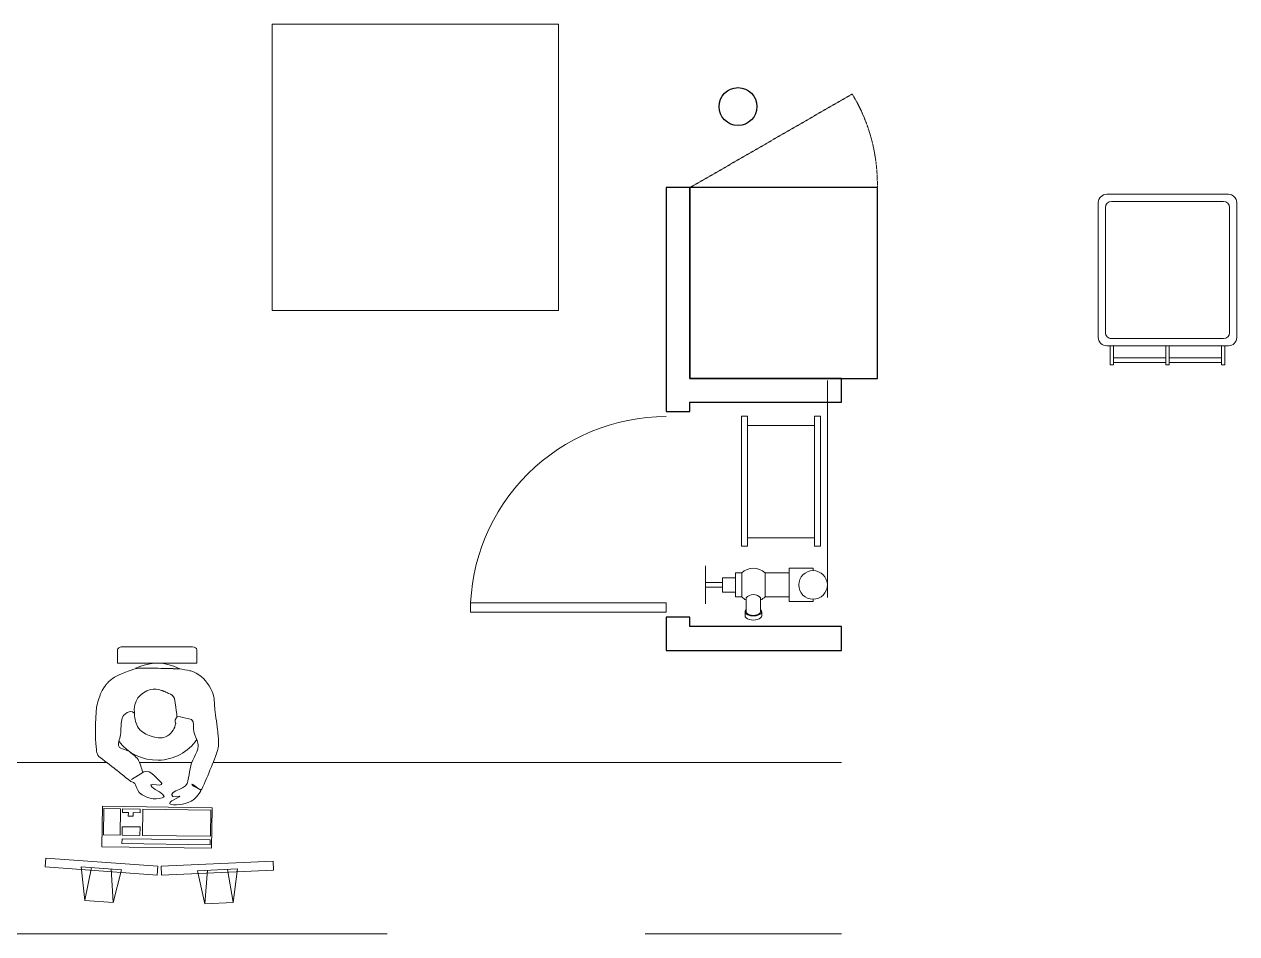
# Model space of a CAD drawing. Header units: millimetres. Extents: x -64292 to 329, y -3854 to 56761.
# Drawn here: x -22610 to -17530, y -642 to 3170 of the extents above; entities that cross this region are included whole.
import ezdxf

# ---------------------------------------------------------------- set-up
doc = ezdxf.new("R2010")
doc.units = ezdxf.units.MM
doc.header["$MEASUREMENT"] = 0
doc.linetypes.add('Hidden dense', pattern=[3.2, 1.6, -1.6])
for name, color, linetype, lineweight in [('A-ANNO-NOTE', 131, 'Continuous', 30), ('A-DOOR', 31, 'Continuous', 13), ('A-GENM', 13, 'Continuous', 13), ('I-FURN', 30, 'Continuous', 13), ('I-WALL', 2, 'Continuous', 13), ('P-SANR-FIXT', 6, 'Continuous', 13), ('Q-CASE', 31, 'Continuous', 13), ('Q-CASE-HDLN', 31, 'Hidden dense', 13), ('Q-SPCQ', 91, 'Continuous', 13)]:
    doc.layers.add(name, color=color, linetype=linetype, lineweight=lineweight)

# ---------------------------------------------------------------- blocks, each defined once
blk = doc.blocks.new('Swing_Single_DOR1 - 2040 x 820mm_WOOD PANEL-2101993-GA PLAN - LEVEL 11')
at = {"layer": 'A-DOOR', "lineweight": 13}
for p, q in [((-410, 870), (-370, 870)), ((-410, 50), (-410, 870)), ((-370, 870), (-370, 50)), ((-370, 50), (-410, 50))]:
    blk.add_line(p, q, dxfattribs=at)
at = {"layer": 'A-DOOR'}
blk.add_arc((-410, 50), 820, 360, 90, dxfattribs=at)
blk = doc.blocks.new('Wheelie Bin_All Sizes - 240L Standard-2272562-GA PLAN - LEVEL 11')
at = {"layer": 'A-GENM'}
for p, q in [((-226, 357.5), (-240, 357.5)), ((-240, 325.5), (-240, 357.5)), ((-226, 357.5), (-226, 325.5)), ((7, 357.5), (-7, 357.5)), ((-7, 325.5), (-7, 357.5)), ((7, 357.5), (7, 325.5)), ((240, 357.5), (226, 357.5)), ((226, 325.5), (226, 357.5)), ((240, 357.5), (240, 325.5)), ((-240, 277.5), (-240, 325.5)), ((-7, 347.5), (-226, 347.5)), ((-226, 327.5), (-7, 327.5)), ((-226, 325.5), (-226, 277.5)), ((-7, 277.5), (-7, 325.5)), ((226, 347.5), (7, 347.5)), ((7, 327.5), (226, 327.5)), ((7, 325.5), (7, 277.5)), ((226, 277.5), (226, 325.5)), ((240, 325.5), (240, 277.5)), ((255, 277.5), (-255, 277.5)), ((-240, 277.5), (-226, 277.5)), ((-7, 277.5), (7, 277.5)), ((240, 277.5), (226, 277.5)), ((-290, 242.5), (-290, -322.5)), ((-260, 222.5), (-260, -302.5)), ((235, 247.5), (-235, 247.5)), ((260, -302.5), (260, 222.5)), ((290, -322.5), (290, 242.5)), ((-235, -327.5), (235, -327.5)), ((-255, -357.5), (255, -357.5))]:
    blk.add_line(p, q, dxfattribs=at)
for centre, radius, start, end in [((-255, 242.5), 35, 90, 180), ((255, 242.5), 35, 360, 90), ((-235, 222.5), 25, 90, 180), ((235, 222.5), 25, 360, 90), ((-235, -302.5), 25, 180, 270), ((235, -302.5), 25, 270, 360), ((-255, -322.5), 35, 180, 270), ((255, -322.5), 35, 270, 360)]:
    blk.add_arc(centre, radius, start, end, dxfattribs=at)
blk = doc.blocks.new('Casework 11 - Casework 11-2536097-GA PLAN - LEVEL 11')
at = {"layer": 'Q-CASE'}
for p, q in [((-22264.7, 75.9), (-23218.2, 75.9)), ((-21907.7, 75.9), (-22127.2, 75.9)), ((-19185.9, 75.9), (-21818.2, 75.9)), ((-27253.1, -642.1), (-21089, -642.1)), ((-20009, -642.1), (-19185.9, -642.1))]:
    blk.add_line(p, q, dxfattribs=at)
blk = doc.blocks.new('0832_FIRE_HOSE_REEL - 0832 Hose Reel-V39-GA PLAN - LEVEL 11')
at = {"layer": 'P-SANR-FIXT'}
for p, q in [((487.5, 0), (-422.5, 0)), ((487.5, 0), (-422.5, 0)), ((272.5, -30), (-272.5, -30)), ((-272.5, -30), (-272.5, -55)), ((272.5, -55), (272.5, -30)), ((-272.5, -55), (-233.4, -55)), ((-233.4, -55), (-233.4, -335)), ((-233.4, -55), (237.6, -55)), ((237.6, -335), (237.6, -55)), ((237.6, -55), (272.5, -55)), ((-233.4, -335), (-272.5, -335)), ((-272.5, -335), (-272.5, -360)), ((237.6, -335), (-233.4, -335)), ((272.5, -335), (237.6, -335)), ((272.5, -360), (272.5, -335)), ((-272.5, -360), (272.5, -360))]:
    blk.add_line(p, q, dxfattribs=at)
blk = doc.blocks.new('0831_FIRE_HYDRANT_SINGLE - Ø100-2649908-GA PLAN - LEVEL 11')
at = {"layer": 'P-SANR-FIXT'}
for p, q in [((80, 450), (-80, 450)), ((-10, 379.7), (-10, 450)), ((10, 379.7), (10, 450)), ((-30, 379.7), (30, 379.7)), ((-30, 325), (-30, 379.7)), ((30, 325), (30, 379.7)), ((-50, 325), (50, 325)), ((-50, 299), (-50, 325)), ((50, 299), (50, 325)), ((-112.6, 285), (-129.9, 285)), ((-54.8, 280), (-112.6, 280)), ((-50, 299), (50, 299)), ((-112.6, 215), (-129.9, 215)), ((-54.8, 220), (-112.6, 220)), ((-50, 201), (50, 201)), ((-50, 100), (-50, 201)), ((50, 100), (50, 201)), ((-70, 100), (70, 100)), ((-70, 0), (-70, 100)), ((70, 0), (70, 100)), ((70, 0), (60, 0)), ((-60, 0), (-70, 0))]:
    blk.add_line(p, q, dxfattribs=at)
blk.add_circle((0, 0), 60, dxfattribs=at)
for centre, radius, start, end in [((0.3, 250), 70.2, 135.7778, 154.7167), ((-77.9, 250), 37.9, 307.5963, 52.4037), ((-0.3, 250), 70.2, 315.7778, 44.2222), ((0.3, 250), 70.2, 205.2833, 224.2222)]:
    blk.add_arc(centre, radius, start, end, dxfattribs=at)
for centre, major_axis, ratio, start_param, end_param in [((-129.9, 250), (0, 35), 0.502649, 0, 3.141593), ((-112.6, 250), (0, 35), 0.504137, 5.742086, 9.965877), ((-112.6, 250), (0, 30), 0.5, 0, 3.141593)]:
    blk.add_ellipse(centre, major_axis=major_axis, ratio=ratio, start_param=start_param, end_param=end_param, dxfattribs=at)
blk = doc.blocks.new('BVN_South Utility Cupboard_EX-030 - EX-030_1-4210574-GA PLAN - LEVEL 11')
at = {"layer": 'Q-CASE', "lineweight": 30}
for p, q in [((437.2, 567.6), (-347.8, 567.6)), ((-347.8, 567.6), (-347.8, -232.4)), ((437.2, -232.4), (437.2, 567.6)), ((-347.8, -232.4), (437.2, -232.4))]:
    blk.add_line(p, q, dxfattribs=at)
at = {"layer": 'Q-CASE-HDLN'}
for p, q in [((-347.8, -232.4), (437.2, -232.4)), ((437.2, -232.4), (-242.6, -624.9))]:
    blk.add_line(p, q, dxfattribs=at)
blk.add_arc((383.4, -246.8), 731.3, 178.8702, 211.1298, dxfattribs=at)
blk = doc.blocks.new('New Furniture_Monitor _ Chair - Perimeter Desking-9838932-GA PLAN - LEVEL 11')
at = {"layer": 'I-FURN'}
for p, q in [((-231.6, -75.6), (-229.3, 94.4)), ((230.7, 88.1), (-229.3, 94.4)), ((230.7, 88.1), (228.3, -81.9)), ((-231.6, -75.6), (228.3, -81.9)), ((-469.1, -159.9), (-466.4, -122.9)), ((-466.4, -122.9), (2.3, -157.1)), ((486.5, -136), (17, -157.3)), ((488.1, -173.1), (486.5, -136)), ((-0.4, -194.1), (-469.1, -159.9)), ((-150, -171.5), (-317.8, -159.2)), ((-317.8, -159.2), (-303.4, -300.6)), ((-275.4, -162.3), (-303.1, -299.2)), ((-192.4, -168.4), (-184.8, -309.1)), ((-184.8, -309.1), (-150, -171.5)), ((-0.4, -194.1), (2.3, -157.1)), ((18.7, -194.4), (17, -157.3)), ((18.7, -194.4), (488.1, -173.1)), ((168.8, -175.9), (337, -168.2)), ((199.8, -314.5), (168.8, -175.9)), ((211.4, -173.9), (199.8, -314.5)), ((294.4, -170.2), (318.4, -307.8)), ((337, -168.2), (318.7, -309.1)), ((-303.4, -300.6), (-184.8, -309.1)), ((318.7, -309.1), (199.8, -314.5))]:
    blk.add_line(p, q, dxfattribs=at)
at = {"layer": 'Q-SPCQ'}
for p, q in [((-224.8, -25.4), (-223.3, 84.6)), ((-153.3, 83.6), (-223.3, 84.6)), ((-154.8, -26.4), (-153.3, 83.6)), ((-145.5, 83.5), (-145.7, 68.5)), ((-145.7, 68.5), (-120.7, 68.2)), ((-70.5, 82.5), (-145.5, 83.5)), ((-120.7, 68.2), (-120.9, 53.2)), ((-120.9, 53.2), (-100.9, 52.9)), ((-100.9, 52.9), (-100.7, 67.9)), ((-100.7, 67.9), (-70.7, 67.5)), ((-70.7, 67.5), (-70.5, 82.5)), ((-60.5, 82.3), (-62, -27.6)), ((224.5, 78.4), (-60.5, 82.3)), ((222.9, -31.6), (224.5, 78.4)), ((-147, -26.5), (-146.5, 8.5)), ((-146.5, 8.5), (-71.5, 7.5)), ((-71.5, 7.5), (-72, -27.5)), ((-224.8, -25.4), (-154.8, -26.4)), ((-147.5, -61.5), (-147.2, -41.5)), ((-147.2, -41.5), (222.7, -46.6)), ((-72, -27.5), (-147, -26.5)), ((-62, -27.6), (222.9, -31.6)), ((222.7, -46.6), (222.5, -66.6)), ((222.5, -66.6), (-147.5, -61.5))]:
    blk.add_line(p, q, dxfattribs=at)
blk = doc.blocks.new('New Furniture_Team Table_NT1 - NT1-9512384-GA PLAN - LEVEL 11')
at = {"layer": 'I-FURN'}
for p, q in [((600, 600), (-600, 600)), ((-600, 600), (-600, -600)), ((600, -600), (600, 600)), ((-600, -600), (600, -600))]:
    blk.add_line(p, q, dxfattribs=at)
blk = doc.blocks.new('Man_Sitting_01_ENT - Man Sitting-9509311-GA PLAN - LEVEL 11')
at = {"layer": 'I-FURN'}
for p, q in [((-29.7, 150.7), (-18.6, 158.5)), ((-29.7, 150.7), (-18.6, 158.5)), ((-18.6, 158.5), (-7.3, 165.3)), ((-18.6, 158.5), (-7.3, 165.3)), ((-7.3, 165.3), (4.2, 170.8)), ((-7.3, 165.3), (4.2, 170.8)), ((4.2, 170.8), (15.9, 174.8)), ((4.2, 170.8), (15.9, 174.8)), ((15.9, 174.8), (28, 177.5)), ((15.9, 174.8), (28, 177.5)), ((28, 177.5), (33.6, 178.3)), ((28, 177.5), (33.6, 178.3)), ((33.6, 178.3), (40.5, 178.9)), ((33.6, 178.3), (40.5, 178.9)), ((40.5, 178.9), (53, 179.8)), ((40.5, 178.9), (53, 179.8)), ((53, 179.8), (65.5, 180.7)), ((53, 179.8), (65.5, 180.7)), ((79.6, 182), (90.5, 183.4)), ((79.6, 182), (90.5, 183.4)), ((90.5, 183.4), (103, 184.9)), ((90.5, 183.4), (103, 184.9)), ((103, 184.9), (115.4, 186.5)), ((103, 184.9), (115.4, 186.5)), ((115.4, 186.5), (127.9, 188.1)), ((115.4, 186.5), (127.9, 188.1)), ((127.9, 188.1), (140.3, 189.7)), ((127.9, 188.1), (140.3, 189.7)), ((140.3, 189.7), (152.8, 191.3)), ((140.3, 189.7), (152.8, 191.3)), ((152.8, 191.3), (165.3, 192.8)), ((152.8, 191.3), (165.3, 192.8)), ((165.3, 192.8), (171.3, 193.6)), ((165.3, 192.8), (171.3, 193.6)), ((171.3, 193.6), (177.7, 194.3)), ((171.3, 193.6), (177.7, 194.3)), ((177.7, 194.3), (190.3, 195.8)), ((177.7, 194.3), (190.3, 195.8)), ((190.3, 195.8), (202.8, 196.9)), ((190.3, 195.8), (202.8, 196.9)), ((202.8, 196.9), (215.4, 197.5)), ((202.8, 196.9), (215.4, 197.5)), ((215.4, 197.5), (227.9, 197.3)), ((215.4, 197.5), (227.9, 197.3)), ((240.3, 195.8), (252.5, 193)), ((240.3, 195.8), (252.5, 193)), ((252.5, 193), (264.6, 189.3)), ((252.5, 193), (264.6, 189.3)), ((264.6, 189.3), (276.5, 185)), ((264.6, 189.3), (276.5, 185)), ((276.5, 185), (288.3, 180.4)), ((276.5, 185), (288.3, 180.4)), ((288.3, 180.4), (294.6, 177.8)), ((288.3, 180.4), (294.6, 177.8)), ((294.6, 177.8), (300, 175.6)), ((294.6, 177.8), (300, 175.6)), ((300, 175.6), (311.7, 170.9)), ((300, 175.6), (311.7, 170.9)), ((311.7, 170.9), (323.3, 166.1)), ((311.7, 170.9), (323.3, 166.1)), ((323.3, 166.1), (334.9, 161.3)), ((323.3, 166.1), (334.9, 161.3)), ((334.9, 161.3), (346.5, 156.5)), ((334.9, 161.3), (346.5, 156.5)), ((346.5, 156.5), (358.1, 151.7)), ((346.5, 156.5), (358.1, 151.7)), ((-77.9, 92.1), (-72.5, 103.4)), ((-77.9, 92.1), (-72.5, 103.4)), ((-72.5, 103.4), (-65.9, 114)), ((-72.5, 103.4), (-65.9, 114)), ((-65.9, 114), (-58.3, 124.1)), ((-65.9, 114), (-58.3, 124.1)), ((-58.3, 124.1), (-49.6, 133.5)), ((-58.3, 124.1), (-49.6, 133.5)), ((-49.6, 133.5), (-40, 142.4)), ((-49.6, 133.5), (-40, 142.4)), ((-40, 142.4), (-29.7, 150.7)), ((-40, 142.4), (-29.7, 150.7)), ((197.8, 102.5), (185.9, 97.8)), ((197.8, 102.5), (185.9, 97.8)), ((209.8, 107), (197.8, 102.5)), ((209.8, 107), (197.8, 102.5)), ((221.7, 110.5), (209.8, 107)), ((221.7, 110.5), (209.8, 107)), ((227.8, 111.6), (221.7, 110.5)), ((227.8, 111.6), (221.7, 110.5)), ((233.6, 111.9), (227.8, 111.6)), ((233.6, 111.9), (227.8, 111.6)), ((245.4, 110.3), (233.6, 111.9)), ((245.4, 110.3), (233.6, 111.9)), ((257.3, 106.4), (245.4, 110.3)), ((257.3, 106.4), (245.4, 110.3)), ((269.1, 101), (257.3, 106.4)), ((269.1, 101), (257.3, 106.4)), ((358.1, 151.7), (360.7, 150.6)), ((358.1, 151.7), (360.7, 150.6)), ((360.7, 150.6), (369.7, 146.8)), ((360.7, 150.6), (369.7, 146.8)), ((369.7, 146.8), (381.2, 141.8)), ((369.7, 146.8), (381.2, 141.8)), ((381.2, 141.8), (392.7, 136.7)), ((381.2, 141.8), (392.7, 136.7)), ((392.7, 136.7), (404.2, 131.6)), ((392.7, 136.7), (404.2, 131.6)), ((396.8, 94.3), (413.8, 116.6)), ((414.8, 118.6), (400.9, 92.4)), ((404.2, 131.6), (414.3, 127)), ((404.2, 131.6), (414.3, 127)), ((414.3, 127), (415.4, 126.3)), ((414.3, 127), (415.4, 126.3)), ((415.4, 126.3), (414.8, 118.6)), ((415.4, 126.3), (414.8, 118.6)), ((414.8, 118.6), (418.3, 123)), ((414.8, 118.6), (418.3, 123)), ((418.3, 123), (421.2, 122.5)), ((418.3, 123), (421.2, 122.5)), ((421.2, 122.5), (427.4, 118.7)), ((421.2, 122.5), (427.4, 118.7)), ((427.4, 118.7), (437.4, 112)), ((427.4, 118.7), (437.4, 112)), ((437.4, 112), (447.5, 103.9)), ((437.4, 112), (447.5, 103.9)), ((447.5, 103.9), (456.8, 93.9)), ((447.5, 103.9), (456.8, 93.9)), ((-88.8, 42.8), (-87, 55.3)), ((-88.8, 42.8), (-87, 55.3)), ((-87, 55.3), (-84.8, 67.7)), ((-87, 55.3), (-84.8, 67.7)), ((-84.8, 67.7), (-82.5, 77.6)), ((-84.8, 67.7), (-82.5, 77.6)), ((115.7, 60.4), (113.1, 48.1)), ((115.7, 60.4), (113.1, 48.1)), ((118.4, 72.6), (115.7, 60.4)), ((118.4, 72.6), (115.7, 60.4)), ((120.2, 79.7), (118.4, 72.6)), ((120.2, 79.7), (118.4, 72.6)), ((122.3, 84.2), (120.2, 79.7)), ((122.3, 84.2), (120.2, 79.7)), ((131.4, 90.4), (122.3, 84.2)), ((131.4, 90.4), (122.3, 84.2)), ((144.7, 92.4), (131.4, 90.4)), ((144.7, 92.4), (131.4, 90.4)), ((159.7, 92.8), (144.7, 92.4)), ((159.7, 92.8), (144.7, 92.4)), ((173.8, 94), (159.7, 92.8)), ((173.8, 94), (159.7, 92.8)), ((177.4, 94.9), (173.8, 94)), ((177.4, 94.9), (173.8, 94)), ((185.9, 97.8), (177.4, 94.9)), ((185.9, 97.8), (177.4, 94.9)), ((280.9, 95), (269.1, 101)), ((280.9, 95), (269.1, 101)), ((292.8, 89.1), (280.9, 95)), ((292.8, 89.1), (280.9, 95)), ((304.6, 84.3), (292.8, 89.1)), ((304.6, 84.3), (292.8, 89.1)), ((309.2, 82.8), (304.6, 84.3)), ((309.2, 82.8), (304.6, 84.3)), ((316.5, 80.9), (309.2, 82.8)), ((316.5, 80.9), (309.2, 82.8)), ((328.8, 78.3), (316.5, 80.9)), ((328.8, 78.3), (316.5, 80.9)), ((341.4, 75.9), (328.8, 78.3)), ((341.4, 75.9), (328.8, 78.3)), ((354, 73.8), (341.4, 75.9)), ((354, 73.8), (341.4, 75.9)), ((366.5, 71.5), (354, 73.8)), ((366.5, 71.5), (354, 73.8)), ((378.7, 69), (366.5, 71.5)), ((378.7, 69), (366.5, 71.5)), ((387.8, 66.7), (378.7, 69)), ((387.8, 66.7), (378.7, 69)), ((390.3, 65.9), (387.8, 66.7)), ((390.3, 65.9), (387.8, 66.7)), ((400.2, 58.1), (390.3, 65.9)), ((400.2, 58.1), (390.3, 65.9)), ((408.2, 45.9), (400.2, 58.1)), ((408.2, 45.9), (400.2, 58.1)), ((456.8, 93.9), (460.1, 89.1)), ((456.8, 93.9), (460.1, 89.1)), ((460.1, 89.1), (464.3, 82)), ((460.1, 89.1), (464.3, 82)), ((464.3, 82), (469.7, 69.9)), ((464.3, 82), (469.7, 69.9)), ((469.7, 69.9), (473.5, 57.8)), ((469.7, 69.9), (473.5, 57.8)), ((473.5, 57.8), (476.1, 45.7)), ((473.5, 57.8), (476.1, 45.7)), ((-91.2, 7.5), (-90.8, 17.9)), ((-91.2, 7.5), (-90.8, 17.9)), ((-90.8, 17.9), (-90, 30.4)), ((-90.8, 17.9), (-90, 30.4)), ((-90, 30.4), (-88.8, 42.8)), ((-90, 30.4), (-88.8, 42.8)), ((33.6, 12.3), (70.7, 17.7)), ((70.7, 17.7), (84.2, 19.7)), ((84.2, 19.7), (99, 21.8)), ((110.5, 35.8), (107.8, 23.6)), ((110.5, 35.8), (107.8, 23.6)), ((107.8, 23.6), (108.6, 22.7)), ((107.8, 23.6), (108.6, 22.7)), ((111.1, 38.4), (110.5, 35.8)), ((111.1, 38.4), (110.5, 35.8)), ((113.1, 48.1), (111.1, 38.4)), ((113.1, 48.1), (111.1, 38.4)), ((116.5, 19.8), (123.4, 15.6)), ((116.5, 19.8), (123.4, 15.6)), ((123.4, 15.6), (124.6, 15.3)), ((123.4, 15.6), (124.6, 15.3)), ((124.6, 15.3), (131, 16.1)), ((124.6, 15.3), (131, 16.1)), ((131, 16.1), (138.8, 17.7)), ((131, 16.1), (138.8, 17.7)), ((138.8, 17.7), (140.5, 17.5)), ((138.8, 17.7), (140.5, 17.5)), ((140.5, 17.5), (146.3, 15.9)), ((140.5, 17.5), (146.3, 15.9)), ((146.3, 15.9), (153.5, 13.4)), ((146.3, 15.9), (153.5, 13.4)), ((153.5, 13.4), (160.5, 10.4)), ((153.5, 13.4), (160.5, 10.4)), ((160.5, 10.4), (167.1, 6.7)), ((160.5, 10.4), (167.1, 6.7)), ((167.1, 6.7), (173.5, 2.2)), ((167.1, 6.7), (173.5, 2.2)), ((173.5, 2.2), (179.6, -3.3)), ((173.5, 2.2), (179.6, -3.3)), ((415, 31.8), (408.2, 45.9)), ((415, 31.8), (408.2, 45.9)), ((421.3, 18), (415, 31.8)), ((421.3, 18), (415, 31.8)), ((427.7, 7.1), (421.3, 18)), ((427.7, 7.1), (421.3, 18)), ((434.9, 1.4), (427.7, 7.1)), ((434.9, 1.4), (427.7, 7.1)), ((437.7, 1.1), (434.9, 1.4)), ((437.7, 1.1), (434.9, 1.4)), ((444.4, 5.9), (437.7, 1.1)), ((444.4, 5.9), (437.7, 1.1)), ((443.6, 35.3), (442.9, 34.2)), ((443.6, 35.3), (442.9, 34.2)), ((442.9, 34.2), (445.8, 20.5)), ((442.9, 34.2), (445.8, 20.5)), ((446.7, 31.9), (443.6, 35.3)), ((446.7, 31.9), (443.6, 35.3)), ((444.9, 6.5), (444.4, 5.9)), ((444.9, 6.5), (444.4, 5.9)), ((445.8, 20.5), (444.9, 6.5)), ((445.8, 20.5), (444.9, 6.5)), ((452.4, 20.1), (446.7, 31.9)), ((452.4, 20.1), (446.7, 31.9)), ((459.4, 6.4), (452.4, 20.1)), ((459.4, 6.4), (452.4, 20.1)), ((462.8, 1.7), (459.4, 6.4)), ((462.8, 1.7), (459.4, 6.4)), ((468.5, -5.3), (462.8, 1.7)), ((468.5, -5.3), (462.8, 1.7)), ((476.1, 45.7), (477.7, 33.6)), ((476.1, 45.7), (477.7, 33.6)), ((479.4, 8.7), (476.9, -3.8)), ((479.4, 8.7), (476.9, -3.8)), ((477.7, 33.6), (479, 21.4)), ((477.7, 33.6), (479, 21.4)), ((479, 21.4), (479.1, 20.3)), ((479, 21.4), (479.1, 20.3)), ((479.1, 20.3), (479.4, 8.7)), ((479.1, 20.3), (479.4, 8.7)), ((-92.7, -55.7), (-92.5, -44.9)), ((-92.7, -55.7), (-92.5, -44.9)), ((-92.5, -44.9), (-92.2, -32.3)), ((-92.5, -44.9), (-92.2, -32.3)), ((-92.2, -32.3), (-91.9, -19.8)), ((-92.2, -32.3), (-91.9, -19.8)), ((-91.9, -19.8), (-91.6, -7.2)), ((-91.9, -19.8), (-91.6, -7.2)), ((179.6, -3.3), (185.5, -9.8)), ((179.6, -3.3), (185.5, -9.8)), ((185.5, -9.8), (187.1, -11.9)), ((185.5, -9.8), (187.1, -11.9)), ((187.1, -11.9), (190.7, -17.2)), ((187.1, -11.9), (190.7, -17.2)), ((190.7, -17.2), (194.5, -24.6)), ((190.7, -17.2), (194.5, -24.6)), ((194.5, -24.6), (197, -32.1)), ((194.5, -24.6), (197, -32.1)), ((197, -32.1), (198.4, -39.6)), ((197, -32.1), (198.4, -39.6)), ((198.4, -39.6), (198.9, -47.1)), ((198.4, -39.6), (198.9, -47.1)), ((198.9, -47.1), (198.8, -52.5)), ((198.9, -47.1), (198.8, -52.5)), ((368.4, -60.9), (379.4, -50.3)), ((368.4, -60.9), (379.4, -50.3)), ((379.4, -50.3), (388.4, -40.7)), ((379.4, -50.3), (388.4, -40.7)), ((388.4, -40.7), (389.6, -40.1)), ((388.4, -40.7), (389.6, -40.1)), ((389.6, -40.1), (394.6, -43.4)), ((389.6, -40.1), (394.6, -43.4)), ((394.6, -43.4), (397.1, -49.3)), ((394.6, -43.4), (397.1, -49.3)), ((397.1, -49.3), (396, -63.4)), ((397.1, -49.3), (396, -63.4)), ((425.7, -50.8), (436.1, -36.2)), ((425.7, -50.8), (436.1, -36.2)), ((436.1, -36.2), (444.5, -30.6)), ((436.1, -36.2), (444.5, -30.6)), ((444.5, -30.6), (447.8, -34.1)), ((444.5, -30.6), (447.8, -34.1)), ((447.8, -34.1), (449.6, -38.8)), ((447.8, -34.1), (449.6, -38.8)), ((449.6, -38.8), (452.8, -51.2)), ((449.6, -38.8), (452.8, -51.2)), ((475.1, -7.5), (468.5, -5.3)), ((475.1, -7.5), (468.5, -5.3)), ((476.9, -3.8), (475.1, -7.5)), ((476.9, -3.8), (475.1, -7.5)), ((-93.6, -107.7), (-93.4, -95.1)), ((-93.6, -107.7), (-93.4, -95.1)), ((-93.4, -95.1), (-93.3, -82.5)), ((-93.4, -95.1), (-93.3, -82.5)), ((-93.3, -82.5), (-93, -70)), ((-93.3, -82.5), (-93, -70)), ((186.2, -100), (182.8, -107)), ((186.2, -100), (182.8, -107)), ((189.3, -92.9), (186.2, -100)), ((189.3, -92.9), (186.2, -100)), ((194.8, -77.4), (192.4, -85)), ((194.8, -77.4), (192.4, -85)), ((196.6, -69.8), (194.8, -77.4)), ((196.6, -69.8), (194.8, -77.4)), ((197.9, -62.2), (196.6, -69.8)), ((197.9, -62.2), (196.6, -69.8)), ((198.7, -54.7), (197.9, -62.2)), ((198.7, -54.7), (197.9, -62.2)), ((198.8, -52.5), (198.7, -54.7)), ((198.8, -52.5), (198.7, -54.7)), ((338.5, -103.7), (341.3, -93)), ((338.5, -103.7), (341.3, -93)), ((341.3, -93), (348.1, -82.3)), ((341.3, -93), (348.1, -82.3)), ((348.1, -82.3), (357.5, -71.6)), ((348.1, -82.3), (357.5, -71.6)), ((357.5, -71.6), (368.4, -60.9)), ((357.5, -71.6), (368.4, -60.9)), ((396, -63.4), (393.7, -77.6)), ((396, -63.4), (393.7, -77.6)), ((393.7, -77.6), (395.2, -85.1)), ((393.7, -77.6), (395.2, -85.1)), ((395.2, -85.1), (396.6, -86.3)), ((395.2, -85.1), (396.6, -86.3)), ((396.6, -86.3), (404.5, -82.1)), ((396.6, -86.3), (404.5, -82.1)), ((404.5, -82.1), (414.7, -68.2)), ((404.5, -82.1), (414.7, -68.2)), ((414.7, -68.2), (425.7, -50.8)), ((414.7, -68.2), (425.7, -50.8)), ((448.5, -100.8), (443.6, -112.3)), ((448.5, -100.8), (443.6, -112.3)), ((452.2, -89.5), (448.5, -100.8)), ((452.2, -89.5), (448.5, -100.8)), ((452.8, -51.2), (454.5, -64.2)), ((452.8, -51.2), (454.5, -64.2)), ((454.5, -64.2), (454.3, -77.2)), ((454.5, -64.2), (454.3, -77.2)), ((-93.6, -120.2), (-93.6, -107.7)), ((-93.6, -120.2), (-93.6, -107.7)), ((-93.6, -132.1), (-93.6, -120.2)), ((-93.6, -132.1), (-93.6, -120.2)), ((-89.3, -157.3), (-92.3, -145.2)), ((-89.3, -157.3), (-92.3, -145.2)), ((122.3, -152.3), (114.6, -153.7)), ((122.3, -152.3), (114.6, -153.7)), ((129.9, -150.5), (122.3, -152.3)), ((129.9, -150.5), (122.3, -152.3)), ((137.2, -148.4), (129.9, -150.5)), ((137.2, -148.4), (129.9, -150.5)), ((144.4, -145.6), (137.2, -148.4)), ((144.4, -145.6), (137.2, -148.4)), ((151.4, -142), (144.4, -145.6)), ((151.4, -142), (144.4, -145.6)), ((158.2, -137.5), (151.4, -142)), ((158.2, -137.5), (151.4, -142)), ((161.7, -134.8), (158.2, -137.5)), ((161.7, -134.8), (158.2, -137.5)), ((164.6, -132.1), (161.7, -134.8)), ((164.6, -132.1), (161.7, -134.8)), ((170.2, -126.2), (164.6, -132.1)), ((170.2, -126.2), (164.6, -132.1)), ((175, -120.1), (170.2, -126.2)), ((175, -120.1), (170.2, -126.2)), ((179.1, -113.7), (175, -120.1)), ((179.1, -113.7), (175, -120.1)), ((182.8, -107), (179.1, -113.7)), ((182.8, -107), (179.1, -113.7)), ((274.5, -154.2), (279.4, -149.1)), ((274.5, -154.2), (279.4, -149.1)), ((279.4, -149.1), (284.6, -144.3)), ((279.4, -149.1), (284.6, -144.3)), ((284.6, -144.3), (290.2, -140.1)), ((284.6, -144.3), (290.2, -140.1)), ((296.6, -136.6), (302.8, -133.8)), ((296.6, -136.6), (302.8, -133.8)), ((302.8, -133.8), (309.3, -131.1)), ((302.8, -133.8), (309.3, -131.1)), ((309.3, -131.1), (315.8, -128.7)), ((309.3, -131.1), (315.8, -128.7)), ((315.8, -128.7), (322.4, -126.5)), ((315.8, -128.7), (322.4, -126.5)), ((322.4, -126.5), (329, -124.4)), ((322.4, -126.5), (329, -124.4)), ((329, -124.4), (335.7, -122.5)), ((329, -124.4), (335.7, -122.5)), ((335.7, -122.5), (342.4, -120.5)), ((335.7, -122.5), (342.4, -120.5)), ((340.9, -114.5), (338.5, -103.7)), ((340.9, -114.5), (338.5, -103.7)), ((341.9, -116.3), (340.9, -114.5)), ((341.9, -116.3), (340.9, -114.5)), ((343.9, -119.6), (341.9, -116.3)), ((343.9, -119.6), (341.9, -116.3)), ((342.4, -120.5), (343.9, -119.6)), ((342.4, -120.5), (343.9, -119.6)), ((373.4, -168.1), (343.9, -119.6)), ((395.2, -150.7), (390.8, -154)), ((395.2, -150.7), (390.8, -154)), ((406.7, -145.9), (395.2, -150.7)), ((406.7, -145.9), (395.2, -150.7)), ((418.8, -141.6), (406.7, -145.9)), ((418.8, -141.6), (406.7, -145.9)), ((427.2, -135.8), (418.8, -141.6)), ((427.2, -135.8), (418.8, -141.6)), ((429.1, -133.8), (427.2, -135.8)), ((429.1, -133.8), (427.2, -135.8)), ((437.2, -123.4), (429.1, -133.8)), ((437.2, -123.4), (429.1, -133.8)), ((443.6, -112.3), (437.2, -123.4)), ((443.6, -112.3), (437.2, -123.4)), ((-85.2, -169.3), (-89.3, -157.3)), ((-85.2, -169.3), (-89.3, -157.3)), ((-80.6, -181.3), (-85.2, -169.3)), ((-80.6, -181.3), (-85.2, -169.3)), ((-78.2, -187.8), (-80.6, -181.3)), ((-78.2, -187.8), (-80.6, -181.3)), ((-76.2, -193.2), (-78.2, -187.8)), ((-76.2, -193.2), (-78.2, -187.8)), ((-71.6, -204.9), (-76.2, -193.2)), ((-71.6, -204.9), (-76.2, -193.2)), ((89.7, -162.7), (88.7, -169.8)), ((89.7, -162.7), (88.7, -169.8)), ((88.7, -169.8), (89.9, -177.6)), ((88.7, -169.8), (89.9, -177.6)), ((93.3, -157.1), (89.7, -162.7)), ((93.3, -157.1), (89.7, -162.7)), ((89.9, -177.6), (93.1, -185.6)), ((89.9, -177.6), (93.1, -185.6)), ((93.1, -185.6), (97.7, -193.1)), ((93.1, -185.6), (97.7, -193.1)), ((99, -155.3), (93.3, -155.5)), ((99, -155.3), (93.3, -155.5)), ((93.3, -155.5), (93.3, -157.1)), ((93.3, -155.5), (93.3, -157.1)), ((97.7, -193.1), (103.5, -199.5)), ((97.7, -193.1), (103.5, -199.5)), ((106.8, -154.7), (99, -155.3)), ((106.8, -154.7), (99, -155.3)), ((103.5, -199.5), (110, -204.2)), ((103.5, -199.5), (110, -204.2)), ((114.6, -153.7), (106.8, -154.7)), ((114.6, -153.7), (106.8, -154.7)), ((245.4, -204.8), (247.8, -197.3)), ((245.4, -204.8), (247.8, -197.3)), ((247.8, -197.3), (250.2, -189.5)), ((247.8, -197.3), (250.2, -189.5)), ((250.2, -189.5), (253, -182.2)), ((250.2, -189.5), (253, -182.2)), ((253, -182.2), (256.5, -175.8)), ((253, -182.2), (256.5, -175.8)), ((256.5, -175.8), (258.1, -173.8)), ((256.5, -175.8), (258.1, -173.8)), ((258.1, -173.8), (261, -170.4)), ((258.1, -173.8), (261, -170.4)), ((261, -170.4), (265.4, -165)), ((261, -170.4), (265.4, -165)), ((265.4, -165), (269.9, -159.6)), ((265.4, -165), (269.9, -159.6)), ((269.9, -159.6), (274.5, -154.2)), ((269.9, -159.6), (274.5, -154.2)), ((357.9, -200.3), (350, -210.1)), ((357.9, -200.3), (350, -210.1)), ((365.8, -190.6), (357.9, -200.3)), ((365.8, -190.6), (357.9, -200.3)), ((373.6, -180.7), (365.8, -190.6)), ((373.6, -180.7), (365.8, -190.6)), ((380.3, -172.2), (373.6, -180.7)), ((380.3, -172.2), (373.6, -180.7)), ((381.2, -170.7), (380.3, -172.2)), ((381.2, -170.7), (380.3, -172.2)), ((384.1, -162.4), (381.2, -170.7)), ((384.1, -162.4), (381.2, -170.7)), ((386.2, -159.2), (384.1, -162.4)), ((386.2, -159.2), (384.1, -162.4)), ((390.8, -154), (386.2, -159.2)), ((390.8, -154), (386.2, -159.2)), ((-66.7, -216.3), (-71.6, -204.9)), ((-66.7, -216.3), (-71.6, -204.9)), ((-61.2, -227.5), (-66.7, -216.3)), ((-61.2, -227.5), (-66.7, -216.3)), ((-55, -238.4), (-61.2, -227.5)), ((-55, -238.4), (-61.2, -227.5)), ((-47.9, -249.1), (-55, -238.4)), ((-47.9, -249.1), (-55, -238.4)), ((-45.4, -252.5), (-47.9, -249.1)), ((-45.4, -252.5), (-47.9, -249.1)), ((110, -204.2), (114.4, -206.1)), ((110, -204.2), (114.4, -206.1)), ((114.4, -206.1), (116.8, -206.8)), ((114.4, -206.1), (116.8, -206.8)), ((116.8, -206.8), (123.8, -208.4)), ((116.8, -206.8), (123.8, -208.4)), ((123.8, -208.4), (130.7, -209.5)), ((123.8, -208.4), (130.7, -209.5)), ((130.7, -209.5), (137.6, -210.3)), ((130.7, -209.5), (137.6, -210.3)), ((137.6, -210.3), (144.6, -210.9)), ((137.6, -210.3), (144.6, -210.9)), ((144.6, -210.9), (151.5, -211.2)), ((144.6, -210.9), (151.5, -211.2)), ((151.5, -211.2), (158.5, -211.5)), ((151.5, -211.2), (158.5, -211.5)), ((158.5, -211.5), (165.5, -211.8)), ((158.5, -211.5), (165.5, -211.8)), ((165.5, -211.8), (172.4, -212.2)), ((165.5, -211.8), (172.4, -212.2)), ((172.4, -212.2), (179.3, -212.7)), ((172.4, -212.2), (179.3, -212.7)), ((179.3, -212.7), (184.8, -213.4)), ((179.3, -212.7), (184.8, -213.4)), ((184.8, -213.4), (186.2, -213.6)), ((184.8, -213.4), (186.2, -213.6)), ((186.2, -213.6), (193.1, -215)), ((186.2, -213.6), (193.1, -215)), ((193.1, -215), (200, -216.9)), ((193.1, -215), (200, -216.9)), ((200, -216.9), (207, -218.8)), ((200, -216.9), (207, -218.8)), ((207, -218.8), (213.8, -220.6)), ((207, -218.8), (213.8, -220.6)), ((213.8, -220.6), (220.7, -221.7)), ((213.8, -220.6), (220.7, -221.7)), ((220.7, -221.7), (227.5, -221.9)), ((220.7, -221.7), (227.5, -221.9)), ((227.5, -221.9), (230.5, -221.6)), ((227.5, -221.9), (230.5, -221.6)), ((230.5, -221.6), (233.9, -220.6)), ((230.5, -221.6), (233.9, -220.6)), ((233.9, -220.6), (238.9, -217.1)), ((233.9, -220.6), (238.9, -217.1)), ((238.9, -217.1), (242.6, -211.6)), ((238.9, -217.1), (242.6, -211.6)), ((242.6, -211.6), (245.4, -204.8)), ((242.6, -211.6), (245.4, -204.8)), ((318.7, -249.3), (311.2, -259.3)), ((318.7, -249.3), (311.2, -259.3)), ((326.2, -239.5), (318.7, -249.3)), ((326.2, -239.5), (318.7, -249.3)), ((342.1, -219.8), (334.2, -229.6)), ((342.1, -219.8), (334.2, -229.6)), ((350, -210.1), (342.1, -219.8)), ((350, -210.1), (342.1, -219.8)), ((-11, -283.6), (-21.3, -276.5)), ((-11, -283.6), (-21.3, -276.5)), ((0, -289.9), (-11, -283.6)), ((0, -289.9), (-11, -283.6)), ((11.5, -295.5), (0, -289.9)), ((11.5, -295.5), (0, -289.9)), ((35.3, -304.9), (23.4, -300.5)), ((35.3, -304.9), (23.4, -300.5)), ((276.3, -304.4), (271.9, -308.3)), ((276.3, -304.4), (271.9, -308.3)), ((280.7, -299.2), (276.3, -304.4)), ((280.7, -299.2), (276.3, -304.4)), ((288.6, -289.3), (280.7, -299.2)), ((288.6, -289.3), (280.7, -299.2)), ((296.3, -279.3), (288.6, -289.3)), ((296.3, -279.3), (288.6, -289.3)), ((303.8, -269.3), (296.3, -279.3)), ((303.8, -269.3), (296.3, -279.3)), ((311.2, -259.3), (303.8, -269.3)), ((311.2, -259.3), (303.8, -269.3)), ((47.3, -308.6), (35.3, -304.9)), ((47.3, -308.6), (35.3, -304.9)), ((59.4, -311.6), (47.3, -308.6)), ((59.4, -311.6), (47.3, -308.6)), ((71.7, -313.8), (59.4, -311.6)), ((71.7, -313.8), (59.4, -311.6)), ((78.9, -314.6), (71.7, -313.8)), ((78.9, -314.6), (71.7, -313.8)), ((84.2, -315), (78.9, -314.6)), ((84.2, -315), (78.9, -314.6)), ((96.8, -316), (84.2, -315)), ((96.8, -316), (84.2, -315)), ((109.3, -316.8), (96.8, -316)), ((109.3, -316.8), (96.8, -316)), ((121.9, -317.4), (109.3, -316.8)), ((121.9, -317.4), (109.3, -316.8)), ((134.4, -317.8), (121.9, -317.4)), ((134.4, -317.8), (121.9, -317.4)), ((147, -318.1), (134.4, -317.8)), ((147, -318.1), (134.4, -317.8)), ((159.5, -318.3), (147, -318.1)), ((159.5, -318.3), (147, -318.1)), ((172.1, -318.4), (159.5, -318.3)), ((172.1, -318.4), (159.5, -318.3)), ((179.6, -318.4), (172.1, -318.4)), ((179.6, -318.4), (172.1, -318.4)), ((184.6, -318.4), (179.6, -318.4)), ((184.6, -318.4), (179.6, -318.4)), ((197.2, -318.1), (184.6, -318.4)), ((197.2, -318.1), (184.6, -318.4)), ((234.8, -316), (222.2, -317)), ((234.8, -316), (222.2, -317)), ((247.3, -314.7), (234.8, -316)), ((247.3, -314.7), (234.8, -316)), ((255.1, -313.7), (247.3, -314.7)), ((255.1, -313.7), (247.3, -314.7)), ((259.9, -312.9), (255.1, -313.7)), ((259.9, -312.9), (255.1, -313.7)), ((271.9, -308.3), (259.9, -312.9)), ((271.9, -308.3), (259.9, -312.9))]:
    blk.add_line(p, q, dxfattribs=at)
at = {"layer": 'I-FURN', "flags": 128}
blk.add_lwpolyline([(-0.3, -41.3), (0.6, -39.2), (1.1, -37.9), (2.2, -35.5), (2.7, -34.3), (3.5, -32.2), (4.3, -30.3), (4.8, -29.1), (5.7, -27), (6.3, -25.6), (6.6, -24.8), (7.2, -23.3), (8.5, -20), (8.8, -19.3), (8.9, -18.9), (9.1, -18.5), (9.2, -18.3), (9.3, -18.1), (9.5, -17.7), (9.6, -17.5), (9.8, -17.1), (9.8, -17), (10, -16.7), (10.1, -16.4), (10.2, -16.2), (10.5, -15.8), (10.7, -15.5), (11.1, -14.7), (12.4, -12.6), (13.2, -11.2)], dxfattribs=at)
at = {"layer": 'I-FURN'}
for centre, radius, start, end in [((45.6, 464.6), 284.6, 274.0071, 276.8438), ((45.6, 464.6), 284.6, 274.0071, 276.8438), ((226.5, 133), 64.3, 77.5691, 88.7139), ((226.5, 133), 64.3, 77.5691, 88.7139), ((-1.8, 59.5), 82.8, 156.8194, 167.3251), ((-1.8, 59.5), 82.8, 156.8194, 167.3251), ((407.7, 85.4), 14.1, 140.7597, 181.2403), ((385.3, 100.7), 17.6, 298, 332), ((526.1, -16), 617.8, 177.8185, 179.1814), ((526.1, -16), 617.8, 177.8185, 179.1814), ((44.3, -17.7), 31.8, 109.7519, 168.2481), ((112.2, -68.8), 91.6, 92.2647, 98.2884), ((108.5, 10.2), 12.5, 50.2186, 89.4335), ((108.5, 10.2), 12.5, 50.2186, 89.4335), ((77.5, -69.9), 82.8, 159.8467, 192.4509), ((1371.3, -96.1), 1464.5, 178.4245, 178.9768), ((1371.3, -96.1), 1464.5, 178.4245, 178.9768), ((81.8, -68.9), 87.3, 192.4509, 277.5491), ((97.6, -52.5), 100.2, 336.2265, 341.0404), ((97.6, -52.5), 100.2, 336.2265, 341.0404), ((409, -75.5), 45.4, 342.043, 357.8871), ((409, -75.5), 45.4, 342.043, 357.8871), ((-24.4, -131.9), 69.1, 180.2281, 191.1061), ((-24.4, -131.9), 69.1, 180.2281, 191.1061), ((312.9, -173), 39.9, 114.1202, 124.6284), ((312.9, -173), 39.9, 114.1202, 124.6284), ((41.8, -188), 108.4, 216.4914, 227.9051), ((41.8, -188), 108.4, 216.4914, 227.9051), ((558.9, -419.5), 294.1, 139.8126, 142.2745), ((558.9, -419.5), 294.1, 139.8126, 142.2745), ((81.8, -143.8), 168.1, 227.9051, 232.1778), ((81.8, -143.8), 168.1, 227.9051, 232.1778), ((74.2, -163.5), 146.1, 244.6198, 249.679), ((74.2, -163.5), 146.1, 244.6198, 249.679), ((189.3, 119.1), 437.3, 271.029, 274.3181), ((189.3, 119.1), 437.3, 271.029, 274.3181)]:
    blk.add_arc(centre, radius, start, end, dxfattribs=at)
blk = doc.blocks.new('New Furniture_Workstation Task Chair_NC1 - NC1-9466368-GA PLAN - LEVEL 11')
at = {"layer": 'I-FURN', "lineweight": 13}
for p, q in [((-166.7, -203.2), (166.7, -203.2)), ((-166.7, -203.2), (-166.7, -259.5)), ((166.7, -259.5), (166.7, -203.2)), ((-147.6, -271.8), (147.6, -271.8))]:
    blk.add_line(p, q, dxfattribs=at)
at = {"layer": 'I-FURN'}
for start, end in [(37.5271, 145.1267), (242.1432, 296.4149)]:
    blk.add_arc((0, 0), 203.2, start, end, dxfattribs=at)
at = {"layer": 'I-FURN', "lineweight": 13}
for centre, major_axis, start_param, end_param in [((-147.6, -259.5), (19, 0), 3.141593, 4.712389), ((147.6, -259.5), (-19.1, 0), 1.570796, 3.141593)]:
    blk.add_ellipse(centre, major_axis=major_axis, ratio=0.642788, start_param=start_param, end_param=end_param, dxfattribs=at)

msp = doc.modelspace()

# ---------------------------------------------------------------- linework, layer by layer
at = {"layer": 'A-ANNO-NOTE', "lineweight": 30}
msp.add_circle((-19619.3, 2825.2), 79.4, dxfattribs=at)
at = {"layer": 'I-WALL', "lineweight": 30}
for p, q in [((-19820.6, 2485.7), (-19920.6, 2485.7)), ((-19920.6, 2485.7), (-19920.6, 1546.6)), ((-19820.6, 1685.6), (-19820.6, 2485.7)), ((-19185.9, 1685.6), (-19820.6, 1685.6)), ((-19185.9, 1585.6), (-19185.9, 1685.6)), ((-19820.6, 1546.6), (-19820.6, 1585.6)), ((-19820.6, 1585.6), (-19185.9, 1585.6)), ((-19920.6, 1546.6), (-19820.6, 1546.6)), ((-19820.6, 684.6), (-19920.6, 684.6)), ((-19920.6, 684.6), (-19920.6, 545.7)), ((-19820.6, 645.7), (-19820.6, 684.6)), ((-19185.9, 645.7), (-19820.6, 645.7)), ((-19185.9, 545.7), (-19185.9, 645.7)), ((-19920.6, 545.7), (-19185.9, 545.7))]:
    msp.add_line(p, q, dxfattribs=at)

# ---------------------------------------------------------------- block references
at = {"layer": 'A-DOOR', "rotation": 90}
msp.add_blockref('Swing_Single_DOR1 - 2040 x 820mm_WOOD PANEL-2101993-GA PLAN - LEVEL 11', (-19870.6, 1115.6), dxfattribs=at)
at = {"layer": 'A-GENM', "rotation": 180}
msp.add_blockref('Wheelie Bin_All Sizes - 240L Standard-2272562-GA PLAN - LEVEL 11', (-17819.7, 2100), dxfattribs=at)
at = {"layer": 'I-FURN'}
for name, p, rotation in [('New Furniture_Team Table_NT1 - NT1-9512384-GA PLAN - LEVEL 11', (-20971.7, 2570.4), 270.0000000000001), ('New Furniture_Workstation Task Chair_NC1 - NC1-9466368-GA PLAN - LEVEL 11', (-22053.1, 288.7), 180), ('Man_Sitting_01_ENT - Man Sitting-9509311-GA PLAN - LEVEL 11', (-21993.1, 377.9), 270.0000000000005)]:
    msp.add_blockref(name, p, dxfattribs=dict(at, rotation=rotation))
msp.add_blockref('New Furniture_Monitor _ Chair - Perimeter Desking-9838932-GA PLAN - LEVEL 11', (-22053.1, -202.1), dxfattribs=at)
at = {"layer": 'P-SANR-FIXT'}
for name, p, rotation in [('0832_FIRE_HOSE_REEL - 0832 Hose Reel-V39-GA PLAN - LEVEL 11', (-19244.2, 1255.1), 270.0000000000001), ('0831_FIRE_HYDRANT_SINGLE - Ø100-2649908-GA PLAN - LEVEL 11', (-19305, 820.2), 89.99999999999991)]:
    msp.add_blockref(name, p, dxfattribs=dict(at, rotation=rotation))
at = {"layer": 'Q-CASE', "rotation": 180}
msp.add_blockref('BVN_South Utility Cupboard_EX-030 - EX-030_1-4210574-GA PLAN - LEVEL 11', (-19383.4, 2253.2), dxfattribs=at)
at = {"layer": 'Q-CASE'}
msp.add_blockref('Casework 11 - Casework 11-2536097-GA PLAN - LEVEL 11', (0, 0), dxfattribs=at)

doc.saveas('drawing.dxf')
